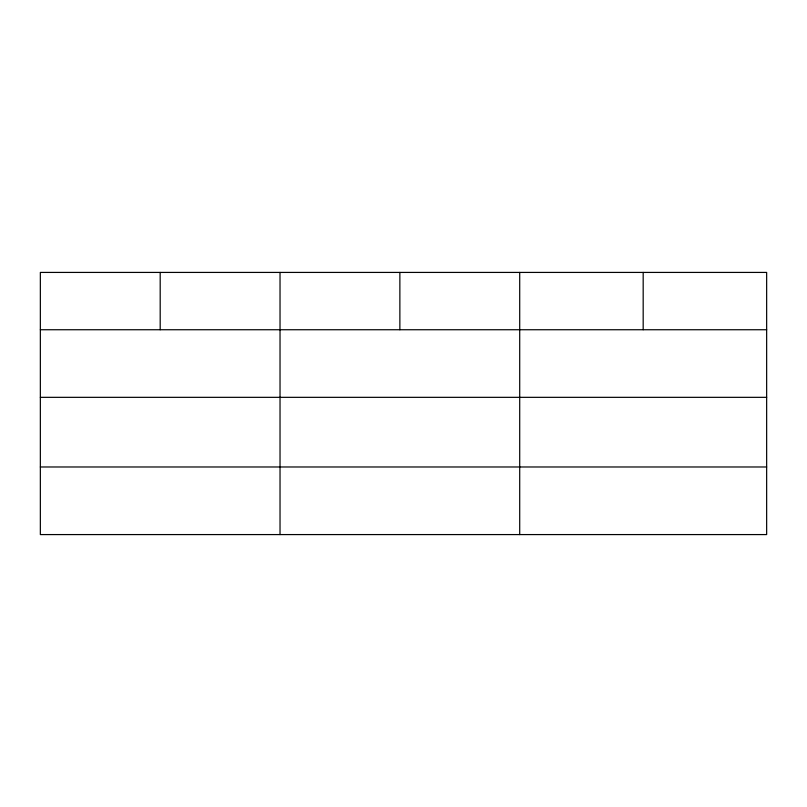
<?xml version="1.0" encoding="UTF-8"?>
<svg xmlns="http://www.w3.org/2000/svg" width="807" height="807" viewBox="0 0 807 807"><rect width="100%" height="100%" fill="white"/><g stroke="black" fill="none" stroke-linecap="round" stroke-linejoin="round"><path stroke-width="1.21" d="M766.65 397.337L766.65 272.423L40.35 272.423L40.35 534.577L766.65 534.577L766.65 397.337L40.35 397.337M40.35 329.74L766.65 329.74M40.35 466.981L766.65 466.981M643.179 272.423L643.179 329.74M519.708 272.423L519.708 534.577M399.868 272.423L399.868 329.74M280.029 272.423L280.029 534.577M160.19 272.423L160.19 329.74"/></g></svg>
